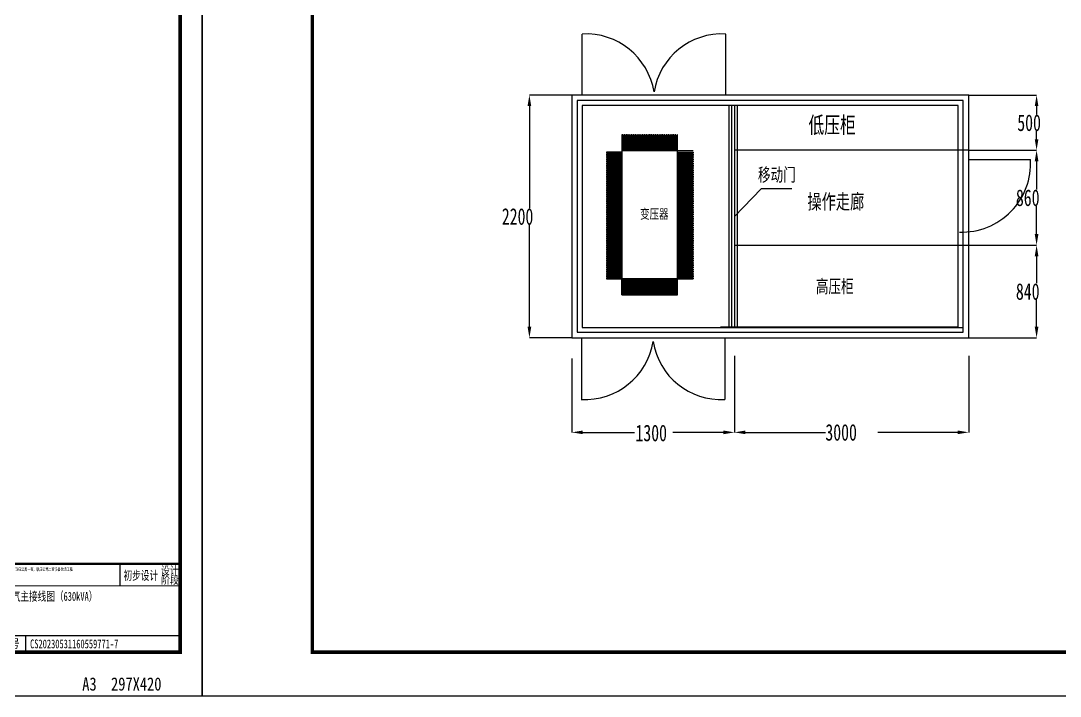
# Model space of a CAD drawing. Extents: x 1225 to 6895, y 909 to 1228.
# Drawn here: x 4544 to 4779.6, y 930.5 to 1083.6 of the extents above; entities that cross this region are included whole.
import ezdxf
from ezdxf.enums import TextEntityAlignment as Align

# ---------------------------------------------------------------- set-up
doc = ezdxf.new("R2010")
doc.units = 0
doc.layers.get('0').update_dxf_attribs({"linetype": 'CONTINUOUS'})
for name, color, linetype in [('__2', 6, 'CONTINUOUS'), ('_____1', 7, 'CONTINUOUS'), ('GESOFTDRAWFRAMETITLELAYER', 3, 'CONTINUOUS'), ('OUT-TITLE', 2, 'CONTINUOUS'), ('PUB_TITLE', 252, 'CONTINUOUS')]:
    doc.layers.add(name, color=color, linetype=linetype)
doc.styles.add('___1', font='simfang.ttf', dxfattribs={"width": 0.8})
doc.styles.add('GOLD___', font='', dxfattribs={"width": 0.7})
doc.styles.get("Standard").update_dxf_attribs({"font": ''})
doc.styles.get('GOLD___').set_extended_font_data('SimSun')
doc.styles.get('STANDARD').set_extended_font_data('SimSun')

# ---------------------------------------------------------------- blocks, each defined once
blk = doc.blocks.new('A3-420X297_____DWG')
at = {"layer": 'OUT-TITLE', "color": 5}
blk.add_lwpolyline([(0, 0), (0, 297), (420, 297), (420, 0)], close=True, dxfattribs=at)
at = {"layer": 'PUB_TITLE', "color": 4, "const_width": 0.8}
blk.add_lwpolyline([(25, 10), (25, 292), (415, 292), (415, 10)], close=True, dxfattribs=at)
at = {"layer": '_____1', "color": 1, "style": '___1', "width": 0.8}
blk.add_text('A3  297X420', height=3, dxfattribs=at).set_placement((392.82, 1.27))
blk = doc.blocks.new('____')
at = {"layer": 'GESOFTDRAWFRAMETITLELAYER', "color": 4}
for p, q in [((76.34, 20), (76.34, 15)), ((90, 0), (90, 20)), ((10, 15), (10, 0)), ((22.5, 15), (22.5, 0)), ((32.5, 15), (32.5, 0)), ((0, 11.25), (45, 11.25)), ((10, 7.5), (45, 7.5)), ((0, 3.75), (90, 3.75)), ((55, 0), (55, 3.75)), ((0, 0), (90, 0))]:
    blk.add_line(p, q, dxfattribs=at)
at = {"layer": 'GESOFTDRAWFRAMETITLELAYER', "const_width": 0.5}
blk.add_lwpolyline([(0, 0), (0, 20), (90, 20)], dxfattribs=at)
at = {"layer": 'GESOFTDRAWFRAMETITLELAYER', "color": 4, "const_width": 0.2}
for points in [[(45, 20), (45, 0)], [(0, 15), (90, 15)]]:
    blk.add_lwpolyline(points, dxfattribs=at)
at = {"width": 0.7, "flags": 1}
for tag, p in [('工程名称_001', (45.47, 19.23)), ('图纸名称_001', (46.15, 13.98))]:
    blk.add_attdef(tag, text='', height=2, dxfattribs=at).set_placement(p, align=Align.TOP_LEFT)
for tag, p in [('设计单位', (1.36, 16.41)), ('设计阶段', (77.18, 16.35)), ('比例', (33, 4.6)), ('日期', (33, 0.85)), ('图号', (55.99, 0.85))]:
    blk.add_attdef(tag, p, '', height=2, dxfattribs=at)
at = {"flags": 1}
for tag, p in [('审批', (11.15, 11.92)), ('校核', (33.11, 11.91)), ('审核', (11.08, 8.1))]:
    blk.add_attdef(tag, p, '', height=2.5, dxfattribs=at)
at = {"layer": 'GESOFTDRAWFRAMETITLELAYER', "color": 3, "width": 0.8}
for s, height, oblique, p in [('设计', 1.8, 1, (87.65, 18.49)), ('阶段', 1.8, 1, (87.69, 16.34)), ('批', 2, 0.8, (2.5, 13.12)), ('准', 2, 0.8, (7.5, 13.12)), ('校', 2, 0.8, (25, 13.12)), ('核', 2, 1, (30, 13.12)), ('设', 2, 0.8, (25, 9.38)), ('计', 2, 0.8, (30, 9.38)), ('审', 2, 0.8, (2.5, 7.85)), ('核', 2, 0.8, (7.5, 7.85)), ('比', 2, 0.8, (25, 5.62)), ('例', 2, 0.8, (30, 5.62)), ('制', 2, 0.8, (2.5, 1.88)), ('图', 2, 0.8, (7.5, 1.88)), ('日', 2, 0.8, (25, 1.88)), ('期', 2, 0.8, (30, 1.88)), ('图', 2, 1, (47.5, 1.88)), ('号', 2, 1, (52.5, 1.88))]:
    blk.add_text(s, height=height, dxfattribs=dict(at, oblique=oblique)).set_placement(p, align=Align.MIDDLE_CENTER)
blk = doc.blocks.new('F2E1584ED75C4AF7ACE72E8D97')
for name, p in [('A3-420X297_____DWG', (0, -297)), ('____', (325, -287))]:
    blk.add_blockref(name, p)
at = {"width": 0.7}
for tag, p in [('设计单位', (326.36, -270.59)), ('设计阶段', (402.18, -270.65)), ('比例', (358, -282.4)), ('日期', (358, -286.15)), ('图号', (380.99, -286.15))]:
    blk.add_attdef(tag, p, '', height=2, dxfattribs=at)
for tag, p in [('工程名称_001', (370.47, -267.77)), ('图纸名称_001', (371.15, -273.02))]:
    blk.add_attdef(tag, text='', height=2, dxfattribs=at).set_placement(p, align=Align.TOP_LEFT)
for tag, p in [('审批', (336.15, -275.08)), ('校核', (358.11, -275.09)), ('审核', (336.08, -278.9))]:
    blk.add_attdef(tag, p, '', height=2.5)
blk = doc.blocks.new('24149E4AF33B4AAAB6B4F88587')
blk.add_blockref('A3-420X297_____DWG', (0, -297))
at = {"width": 0.7}
for tag, p in [('设计单位', (326.36, -270.59)), ('设计阶段', (402.18, -270.65)), ('比例', (358, -282.4)), ('日期', (358, -286.15)), ('图号', (380.99, -286.15))]:
    blk.add_attdef(tag, p, '', height=2, dxfattribs=at)
for tag, p in [('工程名称_001', (370.47, -267.77)), ('图纸名称_001', (371.15, -273.02))]:
    blk.add_attdef(tag, text='', height=2, dxfattribs=at).set_placement(p, align=Align.TOP_LEFT)
for tag, p in [('审批', (336.15, -275.08)), ('校核', (358.11, -275.09)), ('审核', (336.08, -278.9))]:
    blk.add_attdef(tag, p, '', height=2.5)

msp = doc.modelspace()

# ---------------------------------------------------------------- linework, layer by layer
at = {"layer": '__2', "color": 7, "ltscale": 500}
for p, q in [((4671.271, 1066.731), (4671.271, 1080.58)), ((4703.812, 1066.731), (4703.812, 1080.58))]:
    msp.add_line(p, q, dxfattribs=at)
at = {"layer": '__2'}
for p, q in [((4668.894, 1066.731), (4659.281, 1066.731)), ((4758.899, 1066.731), (4774.288, 1066.731)), ((4659.286, 1064.231), (4659.286, 1041.108)), ((4774.284, 1064.231), (4774.284, 1062.358)), ((4774.284, 1056.731), (4774.284, 1058.604)), ((4758.897, 1054.231), (4774.288, 1054.231)), ((4758.897, 1054.231), (4774.288, 1054.231)), ((4774.284, 1051.731), (4774.284, 1045.358)), ((4774.284, 1035.231), (4774.284, 1041.604)), ((4659.286, 1014.231), (4659.286, 1037.354)), ((4758.897, 1032.731), (4774.288, 1032.731)), ((4758.897, 1032.731), (4774.288, 1032.731)), ((4774.284, 1030.231), (4774.284, 1024.108)), ((4774.284, 1014.231), (4774.284, 1020.354)), ((4668.894, 1011.731), (4659.281, 1011.731)), ((4758.897, 1011.731), (4774.288, 1011.731)), ((4668.896, 1007.032), (4668.896, 990.31)), ((4705.771, 1007.629), (4705.771, 990.31)), ((4705.771, 1007.629), (4705.771, 990.31)), ((4758.897, 1007.629), (4758.897, 990.31)), ((4671.396, 990.315), (4683.12, 990.315)), ((4703.271, 990.315), (4691.827, 990.315)), ((4708.271, 990.315), (4726.394, 990.315)), ((4756.397, 990.315), (4738.274, 990.315))]:
    msp.add_line(p, q, dxfattribs=at)
at = {"layer": '__2', "color": 7}
for p, q in [((4758.896, 1066.731), (4668.896, 1066.731)), ((4668.896, 1066.731), (4668.896, 1011.731)), ((4757.646, 1065.481), (4670.146, 1065.481)), ((4670.146, 1065.481), (4670.146, 1012.981)), ((4757.646, 1012.981), (4757.646, 1065.481)), ((4758.896, 1011.731), (4758.896, 1066.731)), ((4756.521, 1064.356), (4671.271, 1064.356)), ((4671.271, 1064.356), (4671.271, 1014.106)), ((4756.521, 1064.4), (4702.646, 1064.4)), ((4704.521, 1064.356), (4704.521, 1014.106)), ((4705.146, 1064.431), (4705.146, 1014.031)), ((4705.771, 1064.356), (4705.771, 1014.106)), ((4706.396, 1064.356), (4706.396, 1014.106)), ((4756.521, 1045.9), (4756.521, 1064.4)), ((4756.521, 1014.106), (4756.521, 1064.356)), ((4680.514, 1057.704), (4680.264, 1057.704)), ((4680.264, 1057.704), (4680.264, 1054.08)), ((4680.514, 1057.704), (4680.514, 1054.08)), ((4681.014, 1057.704), (4680.764, 1057.704)), ((4680.764, 1057.704), (4680.764, 1054.08)), ((4681.014, 1057.704), (4681.014, 1054.08)), ((4681.514, 1057.704), (4681.264, 1057.704)), ((4681.264, 1057.704), (4681.264, 1054.08)), ((4681.514, 1057.704), (4681.514, 1054.08)), ((4682.014, 1057.704), (4681.764, 1057.704)), ((4681.764, 1057.704), (4681.764, 1054.08)), ((4682.014, 1057.704), (4682.014, 1054.08)), ((4682.514, 1057.704), (4682.264, 1057.704)), ((4682.264, 1057.704), (4682.264, 1054.08)), ((4682.514, 1057.704), (4682.514, 1054.08)), ((4683.014, 1057.704), (4682.764, 1057.704)), ((4682.764, 1057.704), (4682.764, 1054.08)), ((4683.014, 1057.704), (4683.014, 1054.08)), ((4683.514, 1057.704), (4683.264, 1057.704)), ((4683.264, 1057.704), (4683.264, 1054.08)), ((4683.514, 1057.704), (4683.514, 1054.08)), ((4684.014, 1057.704), (4683.764, 1057.704)), ((4683.764, 1057.704), (4683.764, 1054.08)), ((4684.014, 1057.704), (4684.014, 1054.08)), ((4684.514, 1057.704), (4684.264, 1057.704)), ((4684.264, 1057.704), (4684.264, 1054.08)), ((4684.514, 1057.704), (4684.514, 1054.08)), ((4685.014, 1057.704), (4684.764, 1057.704)), ((4684.764, 1057.704), (4684.764, 1054.08)), ((4685.014, 1057.704), (4685.014, 1054.08)), ((4685.514, 1057.704), (4685.264, 1057.704)), ((4685.264, 1057.704), (4685.264, 1054.08)), ((4685.514, 1057.704), (4685.514, 1054.08)), ((4686.014, 1057.704), (4685.764, 1057.704)), ((4685.764, 1057.704), (4685.764, 1054.08)), ((4686.014, 1057.704), (4686.014, 1054.08)), ((4686.577, 1057.704), (4686.264, 1057.704)), ((4686.264, 1057.704), (4686.264, 1054.08)), ((4686.514, 1057.704), (4686.514, 1054.08)), ((4687.014, 1057.704), (4686.764, 1057.704)), ((4686.764, 1057.704), (4686.764, 1054.08)), ((4687.014, 1057.704), (4687.014, 1054.08)), ((4687.514, 1057.704), (4687.264, 1057.704)), ((4687.264, 1057.704), (4687.264, 1054.08)), ((4687.514, 1057.704), (4687.514, 1054.08)), ((4688.014, 1057.704), (4687.764, 1057.704)), ((4687.764, 1057.704), (4687.764, 1054.08)), ((4688.014, 1057.704), (4688.014, 1054.08)), ((4688.514, 1057.704), (4688.264, 1057.704)), ((4688.264, 1057.704), (4688.264, 1054.08)), ((4688.514, 1057.704), (4688.514, 1054.08)), ((4689.014, 1057.704), (4688.764, 1057.704)), ((4688.764, 1057.704), (4688.764, 1054.08)), ((4689.014, 1057.704), (4689.014, 1054.08)), ((4689.514, 1057.704), (4689.264, 1057.704)), ((4689.264, 1057.704), (4689.264, 1054.08)), ((4689.514, 1057.704), (4689.514, 1054.08)), ((4690.014, 1057.704), (4689.764, 1057.704)), ((4689.764, 1057.704), (4689.764, 1054.08)), ((4690.014, 1057.704), (4690.014, 1054.08)), ((4690.514, 1057.704), (4690.264, 1057.704)), ((4690.264, 1057.704), (4690.264, 1054.08)), ((4690.514, 1057.704), (4690.514, 1054.08)), ((4691.014, 1057.704), (4690.764, 1057.704)), ((4690.764, 1057.704), (4690.764, 1054.08)), ((4691.014, 1057.704), (4691.014, 1054.08)), ((4691.514, 1057.704), (4691.264, 1057.704)), ((4691.264, 1057.704), (4691.264, 1054.08)), ((4691.514, 1057.704), (4691.514, 1054.08)), ((4692.014, 1057.704), (4691.764, 1057.704)), ((4691.764, 1057.704), (4691.764, 1054.08)), ((4692.014, 1057.704), (4692.014, 1054.08)), ((4692.514, 1057.704), (4692.264, 1057.704)), ((4692.264, 1057.704), (4692.264, 1054.08)), ((4692.514, 1057.704), (4692.514, 1054.08)), ((4692.889, 1057.704), (4692.764, 1057.704)), ((4692.764, 1057.704), (4692.764, 1054.08)), ((4692.889, 1021.454), (4692.889, 1057.704)), ((4680.264, 1053.829), (4676.739, 1053.829)), ((4676.739, 1053.829), (4676.739, 1053.579)), ((4680.264, 1053.579), (4676.739, 1053.579)), ((4680.264, 1054.08), (4680.264, 1021.454)), ((4692.942, 1054.079), (4680.264, 1054.079)), ((4692.889, 1053.829), (4696.414, 1053.829)), ((4692.889, 1053.579), (4696.414, 1053.579)), ((4696.414, 1054.079), (4692.942, 1054.079)), ((4696.414, 1053.829), (4696.414, 1053.579)), ((4758.896, 1054.231), (4705.771, 1054.231)), ((4680.264, 1053.329), (4676.739, 1053.329)), ((4676.739, 1053.329), (4676.739, 1053.079)), ((4680.264, 1053.079), (4676.739, 1053.079)), ((4680.264, 1052.829), (4676.739, 1052.829)), ((4676.739, 1052.829), (4676.739, 1052.579)), ((4680.264, 1052.579), (4676.739, 1052.579)), ((4680.264, 1052.329), (4676.739, 1052.329)), ((4676.739, 1052.329), (4676.739, 1052.079)), ((4680.264, 1052.079), (4676.739, 1052.079)), ((4680.264, 1051.829), (4676.739, 1051.829)), ((4676.739, 1051.829), (4676.739, 1051.579)), ((4680.264, 1051.579), (4676.739, 1051.579)), ((4680.264, 1051.329), (4676.739, 1051.329)), ((4676.739, 1051.329), (4676.739, 1051.079)), ((4692.889, 1053.329), (4696.414, 1053.329)), ((4692.889, 1053.079), (4696.414, 1053.079)), ((4692.889, 1052.829), (4696.414, 1052.829)), ((4692.889, 1052.579), (4696.414, 1052.579)), ((4692.889, 1052.329), (4696.414, 1052.329)), ((4692.889, 1052.079), (4696.414, 1052.079)), ((4692.889, 1051.829), (4696.414, 1051.829)), ((4692.889, 1051.579), (4696.414, 1051.579)), ((4692.889, 1051.329), (4696.414, 1051.329)), ((4696.414, 1053.329), (4696.414, 1053.079)), ((4696.414, 1052.829), (4696.414, 1052.579)), ((4696.414, 1052.329), (4696.414, 1052.079)), ((4696.414, 1051.829), (4696.414, 1051.579)), ((4696.414, 1051.329), (4696.414, 1051.079)), ((4759.059, 1052.143), (4772.909, 1052.143)), ((4680.264, 1051.079), (4676.739, 1051.079)), ((4680.264, 1050.829), (4676.739, 1050.829)), ((4676.739, 1050.829), (4676.739, 1050.579)), ((4680.264, 1050.579), (4676.739, 1050.579)), ((4680.264, 1050.329), (4676.739, 1050.329)), ((4676.739, 1050.329), (4676.739, 1050.079)), ((4680.264, 1050.079), (4676.739, 1050.079)), ((4680.264, 1049.829), (4676.739, 1049.829)), ((4676.739, 1049.829), (4676.739, 1049.579)), ((4680.264, 1049.579), (4676.739, 1049.579)), ((4680.264, 1049.329), (4676.739, 1049.329)), ((4676.739, 1049.329), (4676.739, 1049.079)), ((4680.264, 1049.079), (4676.739, 1049.079)), ((4680.264, 1048.829), (4676.739, 1048.829)), ((4676.739, 1048.829), (4676.739, 1048.579)), ((4692.889, 1051.079), (4696.414, 1051.079)), ((4692.889, 1050.829), (4696.414, 1050.829)), ((4692.889, 1050.579), (4696.414, 1050.579)), ((4692.889, 1050.329), (4696.414, 1050.329)), ((4692.889, 1050.079), (4696.414, 1050.079)), ((4692.889, 1049.829), (4696.414, 1049.829)), ((4692.889, 1049.579), (4696.414, 1049.579)), ((4692.889, 1049.329), (4696.414, 1049.329)), ((4692.889, 1049.079), (4696.414, 1049.079)), ((4692.889, 1048.829), (4696.414, 1048.829)), ((4696.414, 1050.829), (4696.414, 1050.579)), ((4696.414, 1050.329), (4696.414, 1050.079)), ((4696.414, 1049.829), (4696.414, 1049.579)), ((4696.414, 1049.329), (4696.414, 1049.079)), ((4696.414, 1048.829), (4696.414, 1048.579)), ((4680.264, 1048.579), (4676.739, 1048.579)), ((4680.264, 1048.329), (4676.739, 1048.329)), ((4676.739, 1048.329), (4676.739, 1048.079)), ((4680.264, 1048.079), (4676.739, 1048.079)), ((4680.264, 1047.829), (4676.739, 1047.829)), ((4676.739, 1047.829), (4676.739, 1047.579)), ((4680.264, 1047.579), (4676.739, 1047.579)), ((4680.264, 1047.329), (4676.739, 1047.329)), ((4676.739, 1047.329), (4676.739, 1047.079)), ((4680.264, 1047.079), (4676.739, 1047.079)), ((4680.264, 1046.829), (4676.739, 1046.829)), ((4676.739, 1046.829), (4676.739, 1046.579)), ((4680.264, 1046.579), (4676.739, 1046.579)), ((4692.889, 1048.579), (4696.414, 1048.579)), ((4692.889, 1048.329), (4696.414, 1048.329)), ((4692.889, 1048.079), (4696.414, 1048.079)), ((4692.889, 1047.829), (4696.414, 1047.829)), ((4692.889, 1047.579), (4696.414, 1047.579)), ((4692.889, 1047.329), (4696.414, 1047.329)), ((4692.889, 1047.079), (4696.414, 1047.079)), ((4692.889, 1046.829), (4696.414, 1046.829)), ((4692.889, 1046.579), (4696.414, 1046.579)), ((4696.414, 1048.329), (4696.414, 1048.079)), ((4696.414, 1047.829), (4696.414, 1047.579)), ((4696.414, 1047.329), (4696.414, 1047.079)), ((4696.414, 1046.829), (4696.414, 1046.579)), ((4680.264, 1046.329), (4676.739, 1046.329)), ((4676.739, 1046.329), (4676.739, 1046.079)), ((4680.264, 1046.079), (4676.739, 1046.079)), ((4680.264, 1045.829), (4676.739, 1045.829)), ((4676.739, 1045.829), (4676.739, 1045.579)), ((4680.264, 1045.579), (4676.739, 1045.579)), ((4680.264, 1045.329), (4676.739, 1045.329)), ((4676.739, 1045.329), (4676.739, 1045.079)), ((4680.264, 1045.079), (4676.739, 1045.079)), ((4680.264, 1044.829), (4676.739, 1044.829)), ((4676.739, 1044.829), (4676.739, 1044.579)), ((4680.264, 1044.579), (4676.739, 1044.579)), ((4680.264, 1044.329), (4676.739, 1044.329)), ((4676.739, 1044.329), (4676.739, 1044.079)), ((4680.264, 1044.079), (4676.739, 1044.079)), ((4692.889, 1046.329), (4696.414, 1046.329)), ((4692.889, 1046.079), (4696.414, 1046.079)), ((4692.889, 1045.829), (4696.414, 1045.829)), ((4692.889, 1045.579), (4696.414, 1045.579)), ((4692.889, 1045.329), (4696.414, 1045.329)), ((4692.889, 1045.079), (4696.414, 1045.079)), ((4692.889, 1044.829), (4696.414, 1044.829)), ((4692.889, 1044.579), (4696.414, 1044.579)), ((4692.889, 1044.329), (4696.414, 1044.329)), ((4692.889, 1044.079), (4696.414, 1044.079)), ((4696.414, 1046.329), (4696.414, 1046.079)), ((4696.414, 1045.829), (4696.414, 1045.579)), ((4696.414, 1045.329), (4696.414, 1045.079)), ((4696.414, 1044.829), (4696.414, 1044.579)), ((4696.414, 1044.329), (4696.414, 1044.079)), ((4680.264, 1043.829), (4676.739, 1043.829)), ((4676.739, 1043.829), (4676.739, 1043.579)), ((4680.264, 1043.579), (4676.739, 1043.579)), ((4680.264, 1043.329), (4676.739, 1043.329)), ((4676.739, 1043.329), (4676.739, 1043.079)), ((4680.264, 1043.079), (4676.739, 1043.079)), ((4680.264, 1042.829), (4676.739, 1042.829)), ((4676.739, 1042.829), (4676.739, 1042.579)), ((4680.264, 1042.579), (4676.739, 1042.579)), ((4680.264, 1042.329), (4676.739, 1042.329)), ((4676.739, 1042.329), (4676.739, 1042.079)), ((4680.264, 1042.079), (4676.739, 1042.079)), ((4680.264, 1041.829), (4676.739, 1041.829)), ((4676.739, 1041.829), (4676.739, 1041.579)), ((4692.889, 1043.829), (4696.414, 1043.829)), ((4692.889, 1043.579), (4696.414, 1043.579)), ((4692.889, 1043.329), (4696.414, 1043.329)), ((4692.889, 1043.079), (4696.414, 1043.079)), ((4692.889, 1042.829), (4696.414, 1042.829)), ((4692.889, 1042.579), (4696.414, 1042.579)), ((4692.889, 1042.329), (4696.414, 1042.329)), ((4692.889, 1042.079), (4696.414, 1042.079)), ((4692.889, 1041.829), (4696.414, 1041.829)), ((4696.414, 1043.829), (4696.414, 1043.579)), ((4696.414, 1043.329), (4696.414, 1043.079)), ((4696.414, 1042.829), (4696.414, 1042.579)), ((4696.414, 1042.329), (4696.414, 1042.079)), ((4696.414, 1041.829), (4696.414, 1041.579)), ((4680.264, 1041.579), (4676.739, 1041.579)), ((4680.264, 1041.329), (4676.739, 1041.329)), ((4676.739, 1041.329), (4676.739, 1041.079)), ((4680.264, 1041.079), (4676.739, 1041.079)), ((4680.264, 1040.829), (4676.739, 1040.829)), ((4676.739, 1040.829), (4676.739, 1040.579)), ((4680.264, 1040.579), (4676.739, 1040.579)), ((4680.264, 1040.329), (4676.739, 1040.329)), ((4676.739, 1040.329), (4676.739, 1040.079)), ((4680.264, 1040.079), (4676.739, 1040.079)), ((4680.264, 1039.829), (4676.739, 1039.829)), ((4676.739, 1039.829), (4676.739, 1039.579)), ((4680.264, 1039.579), (4676.739, 1039.579)), ((4680.264, 1039.329), (4676.739, 1039.329)), ((4676.739, 1039.329), (4676.739, 1039.079)), ((4692.889, 1041.579), (4696.414, 1041.579)), ((4692.889, 1041.329), (4696.414, 1041.329)), ((4692.889, 1041.079), (4696.414, 1041.079)), ((4692.889, 1040.829), (4696.414, 1040.829)), ((4692.889, 1040.579), (4696.414, 1040.579)), ((4692.889, 1040.329), (4696.414, 1040.329)), ((4692.889, 1040.079), (4696.414, 1040.079)), ((4692.889, 1039.829), (4696.414, 1039.829)), ((4692.889, 1039.579), (4696.414, 1039.579)), ((4692.889, 1039.329), (4696.414, 1039.329)), ((4696.414, 1041.329), (4696.414, 1041.079)), ((4696.414, 1040.829), (4696.414, 1040.579)), ((4696.414, 1040.329), (4696.414, 1040.079)), ((4696.414, 1039.829), (4696.414, 1039.579)), ((4696.414, 1039.329), (4696.414, 1039.079)), ((4680.264, 1039.079), (4676.739, 1039.079)), ((4680.264, 1038.829), (4676.739, 1038.829)), ((4676.739, 1038.829), (4676.739, 1038.579)), ((4680.264, 1038.579), (4676.739, 1038.579)), ((4680.264, 1038.329), (4676.739, 1038.329)), ((4676.739, 1038.329), (4676.739, 1038.079)), ((4680.264, 1038.079), (4676.739, 1038.079)), ((4680.264, 1037.829), (4676.739, 1037.829)), ((4676.739, 1037.829), (4676.739, 1037.579)), ((4680.264, 1037.579), (4676.739, 1037.579)), ((4680.264, 1037.329), (4676.739, 1037.329)), ((4676.739, 1037.329), (4676.739, 1037.079)), ((4680.264, 1037.079), (4676.739, 1037.079)), ((4692.889, 1039.079), (4696.414, 1039.079)), ((4692.889, 1038.829), (4696.414, 1038.829)), ((4692.889, 1038.579), (4696.414, 1038.579)), ((4692.889, 1038.329), (4696.414, 1038.329)), ((4692.889, 1038.079), (4696.414, 1038.079)), ((4692.889, 1037.829), (4696.414, 1037.829)), ((4692.889, 1037.579), (4696.414, 1037.579)), ((4692.889, 1037.329), (4696.414, 1037.329)), ((4692.889, 1037.079), (4696.414, 1037.079)), ((4696.414, 1038.829), (4696.414, 1038.579)), ((4696.414, 1038.329), (4696.414, 1038.079)), ((4696.414, 1037.829), (4696.414, 1037.579)), ((4696.414, 1037.329), (4696.414, 1037.079)), ((4680.264, 1036.829), (4676.739, 1036.829)), ((4676.739, 1036.829), (4676.739, 1036.579)), ((4680.264, 1036.579), (4676.739, 1036.579)), ((4680.264, 1036.329), (4676.739, 1036.329)), ((4676.739, 1036.329), (4676.739, 1036.079)), ((4680.264, 1036.079), (4676.739, 1036.079)), ((4680.264, 1035.829), (4676.739, 1035.829)), ((4676.739, 1035.829), (4676.739, 1035.579)), ((4680.264, 1035.579), (4676.739, 1035.579)), ((4680.264, 1035.329), (4676.739, 1035.329)), ((4676.739, 1035.329), (4676.739, 1035.079)), ((4680.264, 1035.079), (4676.739, 1035.079)), ((4680.264, 1034.829), (4676.739, 1034.829)), ((4676.739, 1034.829), (4676.739, 1034.579)), ((4692.889, 1036.829), (4696.414, 1036.829)), ((4692.889, 1036.579), (4696.414, 1036.579)), ((4692.889, 1036.329), (4696.414, 1036.329)), ((4692.889, 1036.079), (4696.414, 1036.079)), ((4692.889, 1035.829), (4696.414, 1035.829)), ((4692.889, 1035.579), (4696.414, 1035.579)), ((4692.889, 1035.329), (4696.414, 1035.329)), ((4692.889, 1035.079), (4696.414, 1035.079)), ((4692.889, 1034.829), (4696.414, 1034.829)), ((4696.414, 1036.829), (4696.414, 1036.579)), ((4696.414, 1036.329), (4696.414, 1036.079)), ((4696.414, 1035.829), (4696.414, 1035.579)), ((4696.414, 1035.329), (4696.414, 1035.079)), ((4696.414, 1034.829), (4696.414, 1034.579)), ((4680.264, 1034.579), (4676.739, 1034.579)), ((4680.264, 1034.329), (4676.739, 1034.329)), ((4676.739, 1034.329), (4676.739, 1034.079)), ((4680.264, 1034.079), (4676.739, 1034.079)), ((4680.264, 1033.829), (4676.739, 1033.829)), ((4676.739, 1033.829), (4676.739, 1033.579)), ((4680.264, 1033.579), (4676.739, 1033.579)), ((4680.264, 1033.329), (4676.739, 1033.329)), ((4676.739, 1033.329), (4676.739, 1033.079)), ((4680.264, 1033.079), (4676.739, 1033.079)), ((4680.264, 1032.829), (4676.739, 1032.829)), ((4676.739, 1032.829), (4676.739, 1032.579)), ((4680.264, 1032.579), (4676.739, 1032.579)), ((4680.264, 1032.329), (4676.739, 1032.329)), ((4676.739, 1032.329), (4676.739, 1032.079)), ((4692.889, 1034.579), (4696.414, 1034.579)), ((4692.889, 1034.329), (4696.414, 1034.329)), ((4692.889, 1034.079), (4696.414, 1034.079)), ((4692.889, 1033.829), (4696.414, 1033.829)), ((4692.889, 1033.579), (4696.414, 1033.579)), ((4692.889, 1033.329), (4696.414, 1033.329)), ((4692.889, 1033.079), (4696.414, 1033.079)), ((4692.889, 1032.829), (4696.414, 1032.829)), ((4692.889, 1032.579), (4696.414, 1032.579)), ((4692.889, 1032.329), (4696.414, 1032.329)), ((4696.414, 1034.329), (4696.414, 1034.079)), ((4696.414, 1033.829), (4696.414, 1033.579)), ((4696.414, 1033.329), (4696.414, 1033.079)), ((4696.414, 1032.829), (4696.414, 1032.579)), ((4696.414, 1032.329), (4696.414, 1032.079)), ((4705.771, 1032.731), (4758.896, 1032.731)), ((4680.264, 1032.079), (4676.739, 1032.079)), ((4680.264, 1031.829), (4676.739, 1031.829)), ((4676.739, 1031.829), (4676.739, 1031.579)), ((4680.264, 1031.579), (4676.739, 1031.579)), ((4680.264, 1031.329), (4676.739, 1031.329)), ((4676.739, 1031.329), (4676.739, 1031.079)), ((4680.264, 1031.079), (4676.739, 1031.079)), ((4680.264, 1030.829), (4676.739, 1030.829)), ((4676.739, 1030.829), (4676.739, 1030.579)), ((4680.264, 1030.579), (4676.739, 1030.579)), ((4680.264, 1030.329), (4676.739, 1030.329)), ((4676.739, 1030.329), (4676.739, 1030.079)), ((4680.264, 1030.079), (4676.739, 1030.079)), ((4692.889, 1032.079), (4696.414, 1032.079)), ((4692.889, 1031.829), (4696.414, 1031.829)), ((4692.889, 1031.579), (4696.414, 1031.579)), ((4692.889, 1031.329), (4696.414, 1031.329)), ((4692.889, 1031.079), (4696.414, 1031.079)), ((4692.889, 1030.829), (4696.414, 1030.829)), ((4692.889, 1030.579), (4696.414, 1030.579)), ((4692.889, 1030.329), (4696.414, 1030.329)), ((4692.889, 1030.079), (4696.414, 1030.079)), ((4696.414, 1031.829), (4696.414, 1031.579)), ((4696.414, 1031.329), (4696.414, 1031.079)), ((4696.414, 1030.829), (4696.414, 1030.579)), ((4696.414, 1030.329), (4696.414, 1030.079)), ((4680.264, 1029.829), (4676.739, 1029.829)), ((4676.739, 1029.829), (4676.739, 1029.579)), ((4680.264, 1029.579), (4676.739, 1029.579)), ((4680.264, 1029.329), (4676.739, 1029.329)), ((4676.739, 1029.329), (4676.739, 1029.079)), ((4680.264, 1029.079), (4676.739, 1029.079)), ((4680.264, 1028.829), (4676.739, 1028.829)), ((4676.739, 1028.829), (4676.739, 1028.579)), ((4680.264, 1028.579), (4676.739, 1028.579)), ((4680.264, 1028.329), (4676.739, 1028.329)), ((4676.739, 1028.329), (4676.739, 1028.079)), ((4680.264, 1028.079), (4676.739, 1028.079)), ((4680.264, 1027.829), (4676.739, 1027.829)), ((4676.739, 1027.829), (4676.739, 1027.579)), ((4680.264, 1027.579), (4676.739, 1027.579)), ((4692.889, 1029.829), (4696.414, 1029.829)), ((4692.889, 1029.579), (4696.414, 1029.579)), ((4692.889, 1029.329), (4696.414, 1029.329)), ((4692.889, 1029.079), (4696.414, 1029.079)), ((4692.889, 1028.829), (4696.414, 1028.829)), ((4692.889, 1028.579), (4696.414, 1028.579)), ((4692.889, 1028.329), (4696.414, 1028.329)), ((4692.889, 1028.079), (4696.414, 1028.079)), ((4692.889, 1027.829), (4696.414, 1027.829)), ((4692.889, 1027.579), (4696.414, 1027.579)), ((4696.414, 1029.829), (4696.414, 1029.579)), ((4696.414, 1029.329), (4696.414, 1029.079)), ((4696.414, 1028.829), (4696.414, 1028.579)), ((4696.414, 1028.329), (4696.414, 1028.079)), ((4696.414, 1027.829), (4696.414, 1027.579)), ((4680.264, 1027.329), (4676.739, 1027.329)), ((4676.739, 1027.329), (4676.739, 1027.079)), ((4680.264, 1027.079), (4676.739, 1027.079)), ((4680.264, 1026.829), (4676.739, 1026.829)), ((4676.739, 1026.829), (4676.739, 1026.579)), ((4680.264, 1026.579), (4676.739, 1026.579)), ((4680.264, 1026.329), (4676.739, 1026.329)), ((4676.739, 1026.329), (4676.739, 1026.079)), ((4680.264, 1026.079), (4676.739, 1026.079)), ((4680.264, 1025.829), (4676.739, 1025.829)), ((4676.739, 1025.829), (4676.739, 1025.579)), ((4680.264, 1025.579), (4676.739, 1025.579)), ((4680.264, 1025.329), (4676.739, 1025.329)), ((4676.739, 1025.329), (4676.739, 1025.079)), ((4692.889, 1027.329), (4696.414, 1027.329)), ((4692.889, 1027.079), (4696.414, 1027.079)), ((4692.889, 1026.829), (4696.414, 1026.829)), ((4692.889, 1026.579), (4696.414, 1026.579)), ((4692.889, 1026.329), (4696.414, 1026.329)), ((4692.889, 1026.079), (4696.414, 1026.079)), ((4692.889, 1025.829), (4696.414, 1025.829)), ((4692.889, 1025.579), (4696.414, 1025.579)), ((4692.889, 1025.329), (4696.414, 1025.329)), ((4696.414, 1027.329), (4696.414, 1027.079)), ((4696.414, 1026.829), (4696.414, 1026.579)), ((4696.414, 1026.329), (4696.414, 1026.079)), ((4696.414, 1025.829), (4696.414, 1025.579)), ((4696.414, 1025.329), (4696.414, 1025.079)), ((4680.264, 1025.079), (4676.739, 1025.079)), ((4676.739, 1025.079), (4696.414, 1025.079)), ((4692.942, 1025.079), (4680.264, 1025.079)), ((4680.264, 1021.454), (4680.264, 1025.079)), ((4680.514, 1021.454), (4680.514, 1025.079)), ((4680.764, 1021.454), (4680.764, 1025.079)), ((4681.014, 1021.454), (4681.014, 1025.079)), ((4681.264, 1021.454), (4681.264, 1025.079)), ((4681.514, 1021.454), (4681.514, 1025.079)), ((4681.764, 1021.454), (4681.764, 1025.079)), ((4682.014, 1021.454), (4682.014, 1025.079)), ((4682.264, 1021.454), (4682.264, 1025.079)), ((4682.514, 1021.454), (4682.514, 1025.079)), ((4682.764, 1021.454), (4682.764, 1025.079)), ((4683.014, 1021.454), (4683.014, 1025.079)), ((4683.264, 1021.454), (4683.264, 1025.079)), ((4683.514, 1021.454), (4683.514, 1025.079)), ((4683.764, 1021.454), (4683.764, 1025.079)), ((4684.014, 1021.454), (4684.014, 1025.079)), ((4684.264, 1021.454), (4684.264, 1025.079)), ((4684.514, 1021.454), (4684.514, 1025.079)), ((4684.764, 1021.454), (4684.764, 1025.079)), ((4685.014, 1021.454), (4685.014, 1025.079)), ((4685.264, 1021.454), (4685.264, 1025.079)), ((4685.514, 1021.454), (4685.514, 1025.079)), ((4685.764, 1021.454), (4685.764, 1025.079)), ((4686.014, 1021.454), (4686.014, 1025.079)), ((4686.264, 1021.454), (4686.264, 1025.079)), ((4686.514, 1021.454), (4686.514, 1025.079)), ((4686.764, 1021.454), (4686.764, 1025.079)), ((4687.014, 1021.454), (4687.014, 1025.079)), ((4687.264, 1021.454), (4687.264, 1025.079)), ((4687.514, 1021.454), (4687.514, 1025.079)), ((4687.764, 1021.454), (4687.764, 1025.079)), ((4688.014, 1021.454), (4688.014, 1025.079)), ((4688.264, 1021.454), (4688.264, 1025.079)), ((4688.514, 1021.454), (4688.514, 1025.079)), ((4688.764, 1021.454), (4688.764, 1025.079)), ((4689.014, 1021.454), (4689.014, 1025.079)), ((4689.264, 1021.454), (4689.264, 1025.079)), ((4689.514, 1021.454), (4689.514, 1025.079)), ((4689.764, 1021.454), (4689.764, 1025.079)), ((4690.014, 1021.454), (4690.014, 1025.079)), ((4690.264, 1021.454), (4690.264, 1025.079)), ((4690.514, 1021.454), (4690.514, 1025.079)), ((4690.764, 1021.454), (4690.764, 1025.079)), ((4691.014, 1021.454), (4691.014, 1025.079)), ((4691.264, 1021.454), (4691.264, 1025.079)), ((4691.514, 1021.454), (4691.514, 1025.079)), ((4691.764, 1021.454), (4691.764, 1025.079)), ((4692.014, 1021.454), (4692.014, 1025.079)), ((4692.264, 1021.454), (4692.264, 1025.079)), ((4692.514, 1021.454), (4692.514, 1025.079)), ((4692.764, 1021.454), (4692.764, 1025.079)), ((4692.889, 1025.079), (4696.414, 1025.079)), ((4756.521, 1014.206), (4756.521, 1024.206)), ((4680.264, 1021.454), (4692.889, 1021.454)), ((4680.514, 1021.454), (4680.264, 1021.454)), ((4681.014, 1021.454), (4680.764, 1021.454)), ((4681.514, 1021.454), (4681.264, 1021.454)), ((4682.014, 1021.454), (4681.764, 1021.454)), ((4682.514, 1021.454), (4682.264, 1021.454)), ((4683.014, 1021.454), (4682.764, 1021.454)), ((4683.514, 1021.454), (4683.264, 1021.454)), ((4684.014, 1021.454), (4683.764, 1021.454)), ((4684.514, 1021.454), (4684.264, 1021.454)), ((4685.014, 1021.454), (4684.764, 1021.454)), ((4685.514, 1021.454), (4685.264, 1021.454)), ((4686.014, 1021.454), (4685.764, 1021.454)), ((4686.577, 1021.454), (4686.264, 1021.454)), ((4687.014, 1021.454), (4686.764, 1021.454)), ((4687.514, 1021.454), (4687.264, 1021.454)), ((4688.014, 1021.454), (4687.764, 1021.454)), ((4688.514, 1021.454), (4688.264, 1021.454)), ((4689.014, 1021.454), (4688.764, 1021.454)), ((4689.514, 1021.454), (4689.264, 1021.454)), ((4690.014, 1021.454), (4689.764, 1021.454)), ((4690.514, 1021.454), (4690.264, 1021.454)), ((4691.014, 1021.454), (4690.764, 1021.454)), ((4691.514, 1021.454), (4691.264, 1021.454)), ((4692.014, 1021.454), (4691.764, 1021.454)), ((4692.514, 1021.454), (4692.264, 1021.454)), ((4692.889, 1021.454), (4692.764, 1021.454)), ((4671.271, 1014.106), (4757.643, 1014.106)), ((4702.646, 1014.206), (4756.521, 1014.206)), ((4668.896, 1011.731), (4758.896, 1011.731)), ((4670.146, 1012.981), (4757.646, 1012.981)), ((4671.063, 1011.616), (4671.063, 997.766)), ((4703.604, 1011.616), (4703.604, 997.766))]:
    msp.add_line(p, q, dxfattribs=at)
at = {"layer": '__2', "color": 0}
for p in [(4705.771, 1039.231), (4718.825, 1045.478)]:
    msp.add_line(p, (4711.85, 1045.478), dxfattribs=at)
at = {"layer": '__2', "color": 7, "ltscale": 500}
for centre, start, end in [((4672.112, 1064.977), 9.10984, 93.08704), ((4702.97, 1064.977), 86.91296, 170.89016)]:
    msp.add_arc(centre, 15.626, start, end, dxfattribs=at)
at = {"layer": '__2', "color": 7}
for centre, start, end in [((4757.306, 1051.301), 268.19592, 3.08704), ((4671.904, 1013.37), 266.91296, 350.89016), ((4702.762, 1013.37), 189.10984, 273.08704)]:
    msp.add_arc(centre, 15.626, start, end, dxfattribs=at)
at = {"layer": '__2'}
for points in [[(4658.869, 1064.231), (4659.702, 1064.231), (4659.286, 1066.731)], [(4773.867, 1064.231), (4774.701, 1064.231), (4774.284, 1066.731)], [(4773.867, 1056.731), (4774.701, 1056.731), (4774.284, 1054.231)], [(4773.867, 1051.731), (4774.701, 1051.731), (4774.284, 1054.231)], [(4773.867, 1035.231), (4774.701, 1035.231), (4774.284, 1032.731)], [(4773.867, 1030.231), (4774.701, 1030.231), (4774.284, 1032.731)], [(4658.869, 1014.231), (4659.702, 1014.231), (4659.286, 1011.731)], [(4773.867, 1014.231), (4774.701, 1014.231), (4774.284, 1011.731)], [(4671.396, 990.731), (4671.396, 989.898), (4668.896, 990.315)], [(4703.271, 990.731), (4703.271, 989.898), (4705.771, 990.315)], [(4708.271, 990.731), (4708.271, 989.898), (4705.771, 990.315)], [(4756.397, 990.731), (4756.397, 989.898), (4758.897, 990.315)]]:
    msp.add_solid(points, dxfattribs=at)
at = {"layer": '__2', "color": 0}
msp.add_solid([(4706.951, 1040.175), (4706.682, 1040.437), (4705.771, 1039.231), (4706.951, 1040.175)], dxfattribs=at)

# ---------------------------------------------------------------- block references
ref = msp.add_blockref('F2E1584ED75C4AF7ACE72E8D97', (4165.084, 1227.526))
ref.add_attrib('图纸名称_001', '欧变电气主接线图（630kVA）', (4536.027, 952.147), dxfattribs={"height": 2, "width": 0.7})
ref.add_attrib('图号', 'CS20230531160559771-7', (4546.074, 941.377), dxfattribs={"height": 2, "width": 0.7})
ref.add_attrib('设计阶段', '初步设计', (4567.267, 956.876), dxfattribs={"height": 2, "width": 0.7})
ref.add_attrib('工程名称_001', '杭州滨江2023年10千伏联庄公寓一变、联庄公寓二变设备改造工程', (4535.52, 958.929), dxfattribs={"height": 0.7, "width": 0.7})
msp.add_blockref('24149E4AF33B4AAAB6B4F88587', (4585.084, 1227.526))

# ---------------------------------------------------------------- texts
at = {"layer": '__2', "color": 7, "style": 'GOLD___', "width": 0.7}
for s, height, p in [('低压柜', 3.75, (4722.561, 1058.083)), ('操作走廊', 3.375, (4722.327, 1040.911)), ('变压器', 2.1875, (4684.4, 1038.725)), ('高压柜', 3, (4724.22, 1021.89))]:
    msp.add_text(s, height=height, dxfattribs=at).set_placement(p)
at = {"layer": '__2', "style": 'GOLD___', "width": 0.7}
for s, p in [('500', (4769.909, 1058.606)), ('860', (4769.596, 1041.606)), ('2200', (4653.036, 1037.356)), ('840', (4769.596, 1020.356)), ('1300', (4683.337, 988.301)), ('3000', (4726.397, 988.44))]:
    msp.add_text(s, height=3.75, dxfattribs=at).set_placement(p)
at = {"layer": '__2', "color": 0, "style": 'GOLD___', "width": 0.7}
msp.add_text('移动门', height=3, dxfattribs=at).set_placement((4711.099, 1047.194))

doc.saveas('drawing.dxf')
